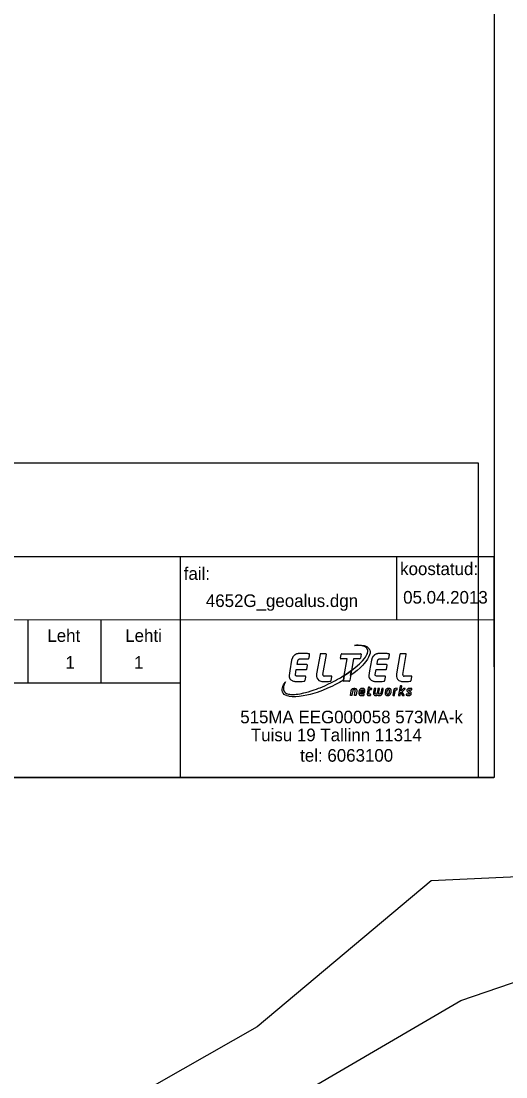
# Model space of a CAD drawing. Extents: x 641681 to 642220, y 6456325 to 6457210.
# Drawn here: x 641991.6 to 642030, y 6456628.7 to 6456712.3 of the extents above; entities that cross this region are included whole.
import ezdxf

# ---------------------------------------------------------------- set-up
doc = ezdxf.new("R2010")
doc.units = 0
doc.layers.add('PIIR', color=7, linetype='Continuous')
doc.layers.add('VORMISTUS', color=7, linetype='Continuous')

msp = doc.modelspace()

# ---------------------------------------------------------------- linework, layer by layer
at = {"layer": 'PIIR'}
msp.add_lwpolyline([(641986.71, 6456611.57), (642026.41, 6456634.76), (642043.61, 6456640.64), (642078.69, 6456636.11), (642078.14, 6456642.67), (642051.42, 6456645.52), (642024.08, 6456644.25), (642010.3, 6456632.68), (641980.49, 6456615.71), (641958.74, 6456637.57), (641937.38, 6456658.74), (641928.98, 6456671.78)], dxfattribs=at)
at = {"layer": 'VORMISTUS'}
for p, q in [((641936.849, 6456669.926), (642029.04, 6456669.926)), ((642004.199, 6456669.923), (642004.201, 6456652.432)), ((642021.335, 6456669.925), (642021.334, 6456664.922)), ((642029.04, 6456669.926), (642029.046, 6456652.426)), ((641936.849, 6456664.93), (642029.04, 6456664.921)), ((641992.168, 6456664.925), (641992.167, 6456659.926)), ((641997.94, 6456664.923), (641997.939, 6456659.925)), ((642015.728, 6456662.229), (642015.347, 6456662.229)), ((642017.011, 6456662.229), (642018.481, 6456662.229)), ((642022.05, 6456662.229), (642021.668, 6456662.229)), ((642013.472, 6456661.361), (642013.523, 6456661.675)), ((642013.74, 6456661.831), (642014.359, 6456661.831)), ((642015.278, 6456662.172), (642015.007, 6456660.632)), ((642015.498, 6456660.592), (642015.778, 6456662.171)), ((642016.889, 6456661.868), (642016.942, 6456662.171)), ((642017.421, 6456661.821), (642016.929, 6456661.821)), ((642017.194, 6456660.514), (642017.421, 6456661.821)), ((642017.921, 6456661.821), (642017.761, 6456660.901)), ((642018.406, 6456661.821), (642017.921, 6456661.821)), ((642018.521, 6456662.183), (642018.476, 6456661.881)), ((642019.787, 6456661.361), (642019.837, 6456661.675)), ((642020.055, 6456661.831), (642020.674, 6456661.831)), ((642021.599, 6456662.172), (642021.328, 6456660.632)), ((642021.82, 6456660.592), (642022.099, 6456662.171)), ((642013.334, 6456660.594), (642013.396, 6456660.966)), ((642013.396, 6456660.966), (642014.169, 6456660.966)), ((642014.227, 6456661.361), (642013.472, 6456661.361)), ((642014.228, 6456661.016), (642014.276, 6456661.302)), ((642015.007, 6456660.632), (642014.997, 6456660.555)), ((642017.761, 6456660.901), (642017.624, 6456660.106)), ((642019.649, 6456660.594), (642019.711, 6456660.966)), ((642019.711, 6456660.966), (642020.484, 6456660.966)), ((642020.542, 6456661.361), (642019.787, 6456661.361)), ((642020.543, 6456661.016), (642020.591, 6456661.302)), ((642021.328, 6456660.632), (642021.319, 6456660.555)), ((641936.852, 6456659.925), (642004.2, 6456659.925)), ((642014.09, 6456660.451), (642013.424, 6456660.451)), ((642014.091, 6456660.112), (642014.142, 6456660.371)), ((642016.178, 6456660.451), (642015.617, 6456660.451)), ((642016.146, 6456660.074), (642016.169, 6456660.116)), ((642016.169, 6456660.116), (642016.217, 6456660.404)), ((642017.122, 6456660.095), (642017.194, 6456660.514)), ((642017.555, 6456660.048), (642017.161, 6456660.048)), ((642020.405, 6456660.451), (642019.739, 6456660.451)), ((642020.406, 6456660.112), (642020.457, 6456660.371)), ((642022.499, 6456660.451), (642021.939, 6456660.451)), ((642022.467, 6456660.074), (642022.49, 6456660.116)), ((642022.49, 6456660.116), (642022.539, 6456660.404)), ((641936.854, 6456652.426), (642029.04, 6456652.426))]:
    msp.add_line(p, q, dxfattribs=at)
for points in [[(641831.546, 6456652.426), (641831.546, 6456795.926), (642029.046, 6456795.926), (642029.046, 6456652.426)], [(642027.802, 6456652.426), (641936.854, 6456652.426), (641936.854, 6456677.335), (642027.802, 6456677.335)], [(642017.761, 6456660.901), (642018.062, 6456661.127), (642018.405, 6456661.427), (642018.633, 6456661.655), (642018.791, 6456661.846), (642018.872, 6456661.958), (642018.939, 6456662.067), (642018.994, 6456662.176), (642019.025, 6456662.256), (642019.044, 6456662.325), (642019.055, 6456662.381), (642019.057, 6456662.466), (642019.047, 6456662.538), (642018.993, 6456662.647), (642018.947, 6456662.692), (642018.878, 6456662.748), (642018.784, 6456662.798), (642018.696, 6456662.832), (642018.61, 6456662.857), (642018.535, 6456662.872), (642018.466, 6456662.879), (642018.306, 6456662.894), (642018.17, 6456662.897), (642018, 6456662.889), (642018.173, 6456662.905), (642018.473, 6456662.905), (642018.57, 6456662.899), (642018.758, 6456662.867), (642018.839, 6456662.844), (642018.912, 6456662.818), (642018.971, 6456662.791), (642019.016, 6456662.767), (642019.097, 6456662.704), (642019.174, 6456662.614), (642019.216, 6456662.518), (642019.237, 6456662.413), (642019.237, 6456662.314), (642019.232, 6456662.265), (642019.205, 6456662.147), (642019.12, 6456661.947), (642019.03, 6456661.789), (642018.902, 6456661.604), (642018.742, 6456661.421), (642018.663, 6456661.327), (642018.458, 6456661.12), (642018.218, 6456660.91), (642017.974, 6456660.711), (642017.693, 6456660.508)], [(642012.556, 6456660), (642012.476, 6456659.855), (642012.445, 6456659.783), (642012.413, 6456659.694), (642012.391, 6456659.622), (642012.381, 6456659.534), (642012.38, 6456659.433), (642012.389, 6456659.355), (642012.413, 6456659.287), (642012.456, 6456659.207), (642012.514, 6456659.144), (642012.532, 6456659.131), (642012.574, 6456659.104), (642012.633, 6456659.076), (642012.702, 6456659.049), (642012.778, 6456659.031), (642012.834, 6456659.022), (642012.86, 6456659.018), (642012.951, 6456659.008), (642013, 6456659.004), (642013.254, 6456659.004), (642013.402, 6456659.017), (642013.55, 6456659.034), (642013.718, 6456659.062), (642013.999, 6456659.122), (642014.36, 6456659.216), (642014.584, 6456659.285), (642014.825, 6456659.366), (642014.991, 6456659.425), (642015.159, 6456659.488), (642015.291, 6456659.538), (642015.658, 6456659.696), (642015.95, 6456659.83), (642016.133, 6456659.919), (642016.282, 6456659.994), (642016.343, 6456660.023), (642016.401, 6456660.055), (642016.515, 6456660.114), (642016.664, 6456660.2), (642016.787, 6456660.268), (642016.886, 6456660.323), (642017.004, 6456660.395), (642017.112, 6456660.463), (642017.194, 6456660.514), (642017.129, 6456660.135), (642016.811, 6456659.951), (642016.514, 6456659.792), (642016.21, 6456659.642), (642015.87, 6456659.488), (642015.47, 6456659.321), (642015.042, 6456659.169), (642014.692, 6456659.061), (642014.508, 6456659.005), (642014.242, 6456658.943), (642013.946, 6456658.883), (642013.62, 6456658.838), (642013.357, 6456658.817), (642013.069, 6456658.817), (642012.868, 6456658.843), (642012.798, 6456658.856), (642012.689, 6456658.884), (642012.64, 6456658.907), (642012.54, 6456658.946), (642012.453, 6456659.006), (642012.392, 6456659.066), (642012.341, 6456659.129), (642012.303, 6456659.214), (642012.287, 6456659.311), (642012.286, 6456659.411), (642012.308, 6456659.523), (642012.344, 6456659.634), (642012.399, 6456659.755), (642012.451, 6456659.848), (642012.52, 6456659.952)], [(642018.114, 6456658.925), (642018.002, 6456658.925), (642018.062, 6456659.293), (642018.062, 6456659.333), (642018.058, 6456659.346), (642018.049, 6456659.36), (642018.044, 6456659.364), (642018.039, 6456659.369), (642018.027, 6456659.377), (642017.995, 6456659.382), (642017.944, 6456659.382), (642017.908, 6456659.379), (642017.885, 6456659.36), (642017.872, 6456659.333), (642017.868, 6456659.311), (642017.804, 6456658.948), (642017.8, 6456658.938), (642017.796, 6456658.934), (642017.787, 6456658.925), (642017.678, 6456658.925), (642017.732, 6456659.283), (642017.746, 6456659.338), (642017.76, 6456659.378), (642017.773, 6456659.397), (642017.801, 6456659.432), (642017.841, 6456659.46), (642017.868, 6456659.473), (642017.914, 6456659.482), (642017.967, 6456659.487), (642018.014, 6456659.487), (642018.054, 6456659.482), (642018.087, 6456659.474), (642018.105, 6456659.465), (642018.128, 6456659.451), (642018.145, 6456659.432), (642018.172, 6456659.401), (642018.186, 6456659.36), (642018.185, 6456659.287), (642018.131, 6456658.948), (642018.127, 6456658.938), (642018.123, 6456658.933), (642018.118, 6456658.929)], [(642018.479, 6456659.16), (642018.813, 6456659.16), (642018.817, 6456659.165), (642018.822, 6456659.174), (642018.826, 6456659.183), (642018.83, 6456659.211), (642018.834, 6456659.243), (642018.834, 6456659.311), (642018.83, 6456659.337), (642018.825, 6456659.36), (642018.821, 6456659.374), (642018.816, 6456659.383), (642018.812, 6456659.392), (642018.807, 6456659.401), (642018.798, 6456659.415), (642018.789, 6456659.424), (642018.78, 6456659.433), (642018.767, 6456659.446), (642018.753, 6456659.455), (642018.735, 6456659.465), (642018.712, 6456659.474), (642018.685, 6456659.483), (642018.589, 6456659.482), (642018.538, 6456659.474), (642018.511, 6456659.46), (642018.484, 6456659.447), (642018.47, 6456659.438), (642018.457, 6456659.428), (642018.429, 6456659.398), (642018.407, 6456659.365), (642018.393, 6456659.338), (642018.38, 6456659.306), (642018.371, 6456659.275), (642018.362, 6456659.234), (642018.358, 6456659.206), (642018.354, 6456659.175), (642018.349, 6456659.125), (642018.349, 6456659.101), (642018.353, 6456659.061), (642018.367, 6456659.02), (642018.385, 6456658.984), (642018.398, 6456658.97), (642018.411, 6456658.957), (642018.429, 6456658.947), (642018.448, 6456658.938), (642018.466, 6456658.929), (642018.498, 6456658.92), (642018.521, 6456658.916), (642018.644, 6456658.916), (642018.708, 6456658.925), (642018.735, 6456658.93), (642018.745, 6456658.933), (642018.754, 6456658.938), (642018.759, 6456658.943), (642018.763, 6456658.953), (642018.767, 6456658.966), (642018.771, 6456658.998), (642018.771, 6456659.031), (642018.665, 6456659.027), (642018.528, 6456659.027), (642018.502, 6456659.043), (642018.492, 6456659.054), (642018.48, 6456659.075), (642018.476, 6456659.09), (642018.473, 6456659.11), (642018.473, 6456659.129)], [(642018.706, 6456659.248), (642018.496, 6456659.248), (642018.496, 6456659.263), (642018.51, 6456659.3), (642018.532, 6456659.34), (642018.551, 6456659.354), (642018.569, 6456659.368), (642018.596, 6456659.372), (642018.659, 6456659.373), (642018.669, 6456659.367), (642018.683, 6456659.358), (642018.692, 6456659.349), (642018.696, 6456659.34), (642018.705, 6456659.322), (642018.71, 6456659.299), (642018.71, 6456659.254)], [(642019.271, 6456659.016), (642019.15, 6456659.016), (642019.139, 6456659.028), (642019.134, 6456659.042), (642019.194, 6456659.387), (642019.346, 6456659.387), (642019.352, 6456659.391), (642019.357, 6456659.396), (642019.36, 6456659.409), (642019.365, 6456659.436), (642019.365, 6456659.468), (642019.361, 6456659.473), (642019.352, 6456659.478), (642019.215, 6456659.478), (642019.228, 6456659.555), (642019.229, 6456659.587), (642019.225, 6456659.591), (642019.217, 6456659.593), (642019.209, 6456659.592), (642019.19, 6456659.588), (642019.118, 6456659.572), (642019.105, 6456659.565), (642019.097, 6456659.559), (642019.012, 6456659.036), (642019.012, 6456658.998), (642019.015, 6456658.976), (642019.024, 6456658.965), (642019.037, 6456658.947), (642019.05, 6456658.938), (642019.07, 6456658.93), (642019.091, 6456658.921), (642019.116, 6456658.916), (642019.198, 6456658.916), (642019.252, 6456658.92), (642019.262, 6456658.925), (642019.27, 6456658.93), (642019.274, 6456658.934), (642019.279, 6456658.944), (642019.288, 6456658.983), (642019.288, 6456659.003), (642019.284, 6456659.008), (642019.278, 6456659.012)], [(642019.784, 6456659.031), (642019.694, 6456659.031), (642019.656, 6456659.04), (642019.638, 6456659.063), (642019.629, 6456659.109), (642019.632, 6456659.178), (642019.683, 6456659.46), (642019.678, 6456659.469), (642019.673, 6456659.474), (642019.665, 6456659.478), (642019.582, 6456659.478), (642019.569, 6456659.474), (642019.562, 6456659.465), (642019.559, 6456659.46), (642019.545, 6456659.359), (642019.508, 6456659.142), (642019.504, 6456659.094), (642019.508, 6456659.054), (642019.516, 6456659.029), (642019.525, 6456659.01), (642019.535, 6456658.991), (642019.553, 6456658.969), (642019.567, 6456658.955), (642019.585, 6456658.946), (642019.617, 6456658.928), (642019.644, 6456658.923), (642019.667, 6456658.919), (642019.725, 6456658.919), (642019.762, 6456658.922), (642019.807, 6456658.932), (642019.821, 6456658.937), (642019.848, 6456658.937), (642019.861, 6456658.933), (642019.88, 6456658.928), (642019.93, 6456658.919), (642019.997, 6456658.919), (642020.029, 6456658.923), (642020.061, 6456658.927), (642020.092, 6456658.941), (642020.111, 6456658.951), (642020.138, 6456658.968), (642020.151, 6456658.982), (642020.165, 6456658.996), (642020.174, 6456659.014), (642020.188, 6456659.041), (642020.197, 6456659.064), (642020.201, 6456659.077), (642020.21, 6456659.104), (642020.215, 6456659.118), (642020.224, 6456659.145), (642020.233, 6456659.177), (642020.237, 6456659.2), (642020.242, 6456659.227), (642020.25, 6456659.281), (642020.265, 6456659.357), (642020.28, 6456659.437), (642020.28, 6456659.464), (642020.275, 6456659.471), (642020.264, 6456659.478), (642020.18, 6456659.478), (642020.161, 6456659.462), (642020.157, 6456659.434), (642020.152, 6456659.407), (642020.112, 6456659.178), (642020.107, 6456659.161), (642020.098, 6456659.131), (642020.084, 6456659.095), (642020.07, 6456659.067), (642020.056, 6456659.054), (642020.029, 6456659.04), (642020.006, 6456659.031), (642019.915, 6456659.031), (642019.918, 6456659.059), (642019.942, 6456659.218), (642019.98, 6456659.436), (642019.982, 6456659.469), (642019.967, 6456659.478), (642019.877, 6456659.478), (642019.863, 6456659.466), (642019.858, 6456659.459), (642019.853, 6456659.434), (642019.848, 6456659.406)], [(642020.639, 6456658.917), (642020.716, 6456658.929), (642020.754, 6456658.943), (642020.772, 6456658.952), (642020.789, 6456658.966), (642020.826, 6456659.002), (642020.857, 6456659.048), (642020.88, 6456659.106), (642020.898, 6456659.165), (642020.911, 6456659.251), (642020.912, 6456659.311), (642020.907, 6456659.338), (642020.899, 6456659.374), (642020.885, 6456659.401), (642020.867, 6456659.424), (642020.85, 6456659.443), (642020.831, 6456659.457), (642020.803, 6456659.47), (642020.776, 6456659.479), (642020.762, 6456659.482), (642020.696, 6456659.483), (642020.668, 6456659.479), (642020.639, 6456659.472), (642020.602, 6456659.465), (642020.571, 6456659.451), (642020.534, 6456659.428), (642020.516, 6456659.41), (642020.494, 6456659.383), (642020.471, 6456659.35), (642020.454, 6456659.299), (642020.423, 6456659.152), (642020.421, 6456659.106), (642020.431, 6456659.052), (642020.436, 6456659.028), (642020.448, 6456659), (642020.465, 6456658.978), (642020.48, 6456658.963), (642020.492, 6456658.95), (642020.51, 6456658.939), (642020.532, 6456658.93), (642020.556, 6456658.922), (642020.572, 6456658.917)], [(642020.616, 6456659.026), (642020.657, 6456659.026), (642020.682, 6456659.03), (642020.701, 6456659.04), (642020.714, 6456659.049), (642020.728, 6456659.063), (642020.742, 6456659.086), (642020.755, 6456659.117), (642020.764, 6456659.15), (642020.768, 6456659.163), (642020.773, 6456659.19), (642020.777, 6456659.217), (642020.782, 6456659.249), (642020.782, 6456659.313), (642020.777, 6456659.326), (642020.773, 6456659.335), (642020.768, 6456659.344), (642020.759, 6456659.353), (642020.732, 6456659.367), (642020.714, 6456659.371), (642020.673, 6456659.371), (642020.651, 6456659.367), (642020.614, 6456659.344), (642020.596, 6456659.317), (642020.582, 6456659.29), (642020.569, 6456659.254), (642020.564, 6456659.24), (642020.555, 6456659.191), (642020.546, 6456659.127), (642020.546, 6456659.109), (642020.551, 6456659.077), (642020.564, 6456659.054), (642020.578, 6456659.041), (642020.596, 6456659.032)], [(642021.173, 6456658.96), (642021.25, 6456659.371), (642021.296, 6456659.375), (642021.361, 6456659.377), (642021.371, 6456659.381), (642021.376, 6456659.386), (642021.38, 6456659.408), (642021.388, 6456659.458), (642021.389, 6456659.478), (642021.385, 6456659.484), (642021.378, 6456659.486), (642021.37, 6456659.487), (642021.256, 6456659.477), (642021.214, 6456659.468), (642021.172, 6456659.458), (642021.158, 6456659.452), (642021.143, 6456659.446), (642021.133, 6456659.441), (642021.119, 6456659.393), (642021.044, 6456658.957), (642021.043, 6456658.939), (642021.046, 6456658.932), (642021.055, 6456658.926), (642021.157, 6456658.925), (642021.163, 6456658.932), (642021.168, 6456658.941)], [(642021.491, 6456658.925), (642021.601, 6456658.925), (642021.607, 6456658.931), (642021.612, 6456658.936), (642021.615, 6456658.94), (642021.618, 6456658.947), (642021.658, 6456659.176), (642021.789, 6456658.934), (642021.793, 6456658.928), (642021.799, 6456658.924), (642021.928, 6456658.924), (642021.933, 6456658.928), (642021.933, 6456658.948), (642021.778, 6456659.217), (642022.012, 6456659.454), (642022.017, 6456659.464), (642022.017, 6456659.469), (642022.013, 6456659.474), (642022.005, 6456659.478), (642021.895, 6456659.478), (642021.849, 6456659.44), (642021.679, 6456659.262), (642021.675, 6456659.262), (642021.74, 6456659.632), (642021.741, 6456659.664), (642021.737, 6456659.669), (642021.724, 6456659.672), (642021.636, 6456659.673), (642021.624, 6456659.667), (642021.614, 6456659.654), (642021.492, 6456658.964), (642021.488, 6456658.943)], [(642022.097, 6456658.939), (642022.159, 6456658.925), (642022.207, 6456658.916), (642022.328, 6456658.916), (642022.351, 6456658.92), (642022.369, 6456658.925), (642022.383, 6456658.929), (642022.392, 6456658.934), (642022.419, 6456658.947), (642022.446, 6456658.96), (642022.46, 6456658.974), (642022.478, 6456658.994), (642022.492, 6456659.017), (642022.496, 6456659.034), (642022.501, 6456659.061), (642022.501, 6456659.109), (642022.492, 6456659.149), (642022.464, 6456659.185), (642022.419, 6456659.226), (642022.314, 6456659.292), (642022.296, 6456659.309), (642022.284, 6456659.33), (642022.289, 6456659.348), (642022.298, 6456659.361), (642022.321, 6456659.375), (642022.362, 6456659.378), (642022.468, 6456659.368), (642022.525, 6456659.369), (642022.536, 6456659.378), (642022.55, 6456659.428), (642022.549, 6456659.456), (642022.536, 6456659.464), (642022.404, 6456659.482), (642022.325, 6456659.482), (642022.289, 6456659.478), (642022.253, 6456659.47), (642022.221, 6456659.455), (642022.194, 6456659.432), (642022.171, 6456659.406), (642022.157, 6456659.37), (642022.153, 6456659.333), (642022.154, 6456659.318), (642022.158, 6456659.286), (642022.171, 6456659.255), (642022.192, 6456659.227), (642022.216, 6456659.205), (642022.299, 6456659.149), (642022.342, 6456659.118), (642022.356, 6456659.105), (642022.369, 6456659.085), (642022.37, 6456659.056), (642022.358, 6456659.038), (642022.334, 6456659.023), (642022.206, 6456659.022), (642022.119, 6456659.026), (642022.109, 6456659.022), (642022.105, 6456659.018), (642022.099, 6456658.991), (642022.094, 6456658.962), (642022.095, 6456658.948), (642022.096, 6456658.943)]]:
    msp.add_lwpolyline(points, close=True, dxfattribs=at)
for points in [[(642014.359, 6456661.831), (642014.368, 6456661.835), (642014.378, 6456661.843), (642014.386, 6456661.853), (642014.395, 6456661.866), (642014.404, 6456661.88), (642014.409, 6456661.89), (642014.413, 6456661.912), (642014.417, 6456661.94), (642014.422, 6456661.962), (642014.427, 6456661.99), (642014.431, 6456662.012), (642014.435, 6456662.039), (642014.44, 6456662.066), (642014.445, 6456662.089), (642014.449, 6456662.116), (642014.454, 6456662.139), (642014.454, 6456662.192), (642014.445, 6456662.202), (642014.436, 6456662.211), (642014.427, 6456662.216), (642014.404, 6456662.22), (642014.368, 6456662.225), (642014.327, 6456662.23), (642014.286, 6456662.234), (642014.245, 6456662.238), (642014.204, 6456662.242), (642014.128, 6456662.247), (642014.05, 6456662.252), (642013.842, 6456662.257), (642013.699, 6456662.257), (642013.668, 6456662.252), (642013.632, 6456662.248), (642013.596, 6456662.244), (642013.559, 6456662.238), (642013.542, 6456662.234), (642013.519, 6456662.23), (642013.456, 6456662.215), (642013.424, 6456662.207), (642013.414, 6456662.202), (642013.397, 6456662.194), (642013.365, 6456662.179), (642013.328, 6456662.161), (642013.306, 6456662.148), (642013.293, 6456662.139), (642013.279, 6456662.129), (642013.256, 6456662.112), (642013.238, 6456662.098), (642013.229, 6456662.089), (642013.21, 6456662.071), (642013.188, 6456662.044), (642013.17, 6456662.022), (642013.152, 6456661.999), (642013.138, 6456661.976), (642013.12, 6456661.949), (642013.106, 6456661.921), (642013.098, 6456661.903), (642013.088, 6456661.885), (642013.079, 6456661.862), (642013.07, 6456661.84), (642013.061, 6456661.817), (642013.055, 6456661.797), (642013.051, 6456661.785)], [(642020.674, 6456661.831), (642020.683, 6456661.835), (642020.692, 6456661.843), (642020.701, 6456661.853), (642020.71, 6456661.866), (642020.719, 6456661.88), (642020.724, 6456661.89), (642020.728, 6456661.912), (642020.732, 6456661.94), (642020.737, 6456661.962), (642020.741, 6456661.99), (642020.746, 6456662.012), (642020.75, 6456662.039), (642020.755, 6456662.066), (642020.759, 6456662.089), (642020.764, 6456662.116), (642020.769, 6456662.139), (642020.769, 6456662.192), (642020.76, 6456662.202), (642020.751, 6456662.211), (642020.742, 6456662.216), (642020.719, 6456662.22), (642020.683, 6456662.225), (642020.642, 6456662.23), (642020.6, 6456662.234), (642020.56, 6456662.238), (642020.519, 6456662.242), (642020.442, 6456662.247), (642020.365, 6456662.252), (642020.157, 6456662.257), (642020.014, 6456662.257), (642019.983, 6456662.252), (642019.947, 6456662.248), (642019.91, 6456662.244), (642019.874, 6456662.238), (642019.856, 6456662.234), (642019.834, 6456662.23), (642019.771, 6456662.215), (642019.739, 6456662.207), (642019.729, 6456662.202), (642019.711, 6456662.194), (642019.68, 6456662.179), (642019.643, 6456662.161), (642019.621, 6456662.148), (642019.607, 6456662.139), (642019.594, 6456662.129), (642019.571, 6456662.112), (642019.553, 6456662.098), (642019.544, 6456662.089), (642019.525, 6456662.071), (642019.503, 6456662.044), (642019.485, 6456662.022), (642019.467, 6456661.999), (642019.453, 6456661.976), (642019.435, 6456661.949), (642019.421, 6456661.921), (642019.413, 6456661.903), (642019.403, 6456661.885), (642019.394, 6456661.862), (642019.385, 6456661.84), (642019.376, 6456661.817), (642019.37, 6456661.797), (642019.366, 6456661.785)], [(642013.051, 6456661.785), (642013.033, 6456661.729), (642012.876, 6456660.869), (642012.851, 6456660.695), (642012.83, 6456660.501), (642012.835, 6456660.405), (642012.863, 6456660.309), (642012.897, 6456660.247), (642012.943, 6456660.187), (642012.98, 6456660.157), (642013.014, 6456660.128), (642013.075, 6456660.097), (642013.111, 6456660.08), (642013.166, 6456660.061), (642013.225, 6456660.043), (642013.284, 6456660.034), (642013.338, 6456660.026), (642013.715, 6456660.025), (642013.874, 6456660.038), (642013.996, 6456660.052), (642014.038, 6456660.061), (642014.06, 6456660.07), (642014.069, 6456660.075), (642014.083, 6456660.087), (642014.087, 6456660.097), (642014.091, 6456660.112)], [(642013.523, 6456661.675), (642013.529, 6456661.695), (642013.538, 6456661.718), (642013.545, 6456661.736), (642013.565, 6456661.763), (642013.575, 6456661.776), (642013.597, 6456661.799), (642013.615, 6456661.808), (642013.638, 6456661.817), (642013.656, 6456661.822), (642013.74, 6456661.831)], [(642019.366, 6456661.785), (642019.348, 6456661.729), (642019.191, 6456660.869), (642019.166, 6456660.695), (642019.145, 6456660.501), (642019.15, 6456660.405), (642019.178, 6456660.309), (642019.212, 6456660.247), (642019.258, 6456660.187), (642019.295, 6456660.157), (642019.329, 6456660.128), (642019.389, 6456660.097), (642019.426, 6456660.08), (642019.481, 6456660.061), (642019.54, 6456660.043), (642019.599, 6456660.034), (642019.653, 6456660.026), (642020.03, 6456660.025), (642020.189, 6456660.038), (642020.311, 6456660.052), (642020.353, 6456660.061), (642020.375, 6456660.07), (642020.384, 6456660.075), (642020.398, 6456660.087), (642020.402, 6456660.097), (642020.406, 6456660.112)], [(642019.837, 6456661.675), (642019.844, 6456661.695), (642019.853, 6456661.718), (642019.86, 6456661.736), (642019.88, 6456661.763), (642019.89, 6456661.776), (642019.912, 6456661.799), (642019.93, 6456661.808), (642019.953, 6456661.817), (642019.971, 6456661.822), (642020.055, 6456661.831)], [(642013.424, 6456660.451), (642013.383, 6456660.473), (642013.361, 6456660.487), (642013.343, 6456660.51), (642013.338, 6456660.538), (642013.334, 6456660.564), (642013.334, 6456660.594)], [(642017.194, 6456660.514), (642017.441, 6456660.67), (642017.761, 6456660.901)], [(642017.761, 6456660.901), (642017.441, 6456660.67), (642017.194, 6456660.514)], [(642019.739, 6456660.451), (642019.698, 6456660.473), (642019.676, 6456660.487), (642019.658, 6456660.51), (642019.652, 6456660.538), (642019.649, 6456660.564), (642019.649, 6456660.594)], [(642014.142, 6456660.371), (642014.142, 6456660.415), (642014.137, 6456660.429), (642014.132, 6456660.433), (642014.118, 6456660.442), (642014.106, 6456660.447), (642014.09, 6456660.451)], [(642015.189, 6456660.115), (642015.275, 6456660.075), (642015.338, 6456660.056), (642015.41, 6456660.039), (642015.437, 6456660.033), (642015.492, 6456660.025), (642015.742, 6456660.025), (642015.874, 6456660.029), (642015.951, 6456660.037), (642016.064, 6456660.052), (642016.115, 6456660.061), (642016.128, 6456660.066), (642016.137, 6456660.069), (642016.146, 6456660.074)], [(642020.457, 6456660.371), (642020.457, 6456660.415), (642020.452, 6456660.429), (642020.447, 6456660.433), (642020.433, 6456660.442), (642020.42, 6456660.447), (642020.405, 6456660.451)], [(642021.51, 6456660.115), (642021.597, 6456660.075), (642021.66, 6456660.056), (642021.732, 6456660.039), (642021.759, 6456660.033), (642021.814, 6456660.025), (642022.064, 6456660.025), (642022.196, 6456660.029), (642022.273, 6456660.037), (642022.386, 6456660.052), (642022.436, 6456660.061), (642022.45, 6456660.066), (642022.459, 6456660.069), (642022.467, 6456660.074)], [(641936.854, 6456652.426), (642029.04, 6456652.426)]]:
    msp.add_lwpolyline(points, dxfattribs=at)
for centre, major_axis, start_param, end_param in [((642015.347, 6456662.159), (-0.0701, 0), 4.712389, 6.109419), ((642015.728, 6456662.179), (0.0501, 0), 6.108513, 7.853982), ((642017.011, 6456662.159), (-0.0701, 0), 4.712389, 6.110796), ((642018.481, 6456662.189), (-0.0401, 0), 2.992757, 4.712389), ((642021.668, 6456662.159), (-0.0701, 0), 4.712389, 6.109419), ((642022.05, 6456662.179), (0.0501, 0), 6.108513, 7.853982), ((642016.929, 6456661.861), (-0.0401, 0), 6.110796, 7.853982), ((642018.406, 6456661.891), (0.0701, 0), 4.712389, 6.134349), ((642014.169, 6456661.026), (0.0601, 0), 4.712389, 6.118037), ((642014.227, 6456661.311), (0.0501, 0), 6.118037, 7.853982), ((642015.434, 6456660.483), (0.443, 0), 2.977758, 4.124699), ((642015.617, 6456660.571), (-0.12, 0), 6.108513, 7.853982), ((642020.484, 6456661.026), (0.0601, 0), 4.712389, 6.118037), ((642020.542, 6456661.311), (0.0501, 0), 6.118037, 7.853982), ((642021.756, 6456660.483), (0.443, 0), 2.977758, 4.124699), ((642021.939, 6456660.571), (-0.12, 0), 6.108513, 7.853982), ((642016.178, 6456660.411), (0.0401, 0), 6.116836, 7.853982), ((642017.161, 6456660.088), (-0.0401, 0), 6.112072, 7.853982), ((642017.555, 6456660.118), (0.0701, 0), 4.712389, 6.112072), ((642022.499, 6456660.411), (0.0401, 0), 6.116836, 7.853982)]:
    msp.add_ellipse(centre, major_axis=major_axis, ratio=0.997983, start_param=start_param, end_param=end_param, dxfattribs=at)

# ---------------------------------------------------------------- texts
for s, height, p in [('fail:', 0.9997, (642004.495, 6456668.076)), ('koostatud:', 0.9997, (642021.615, 6456668.456)), ('4652G_geoalus.dgn', 0.99972, (642006.245, 6456665.926)), ('05.04.2013', 0.9997, (642021.855, 6456666.196)), ('Leht', 0.9997, (641993.705, 6456663.166)), ('Lehti', 0.9997, (641999.865, 6456663.166)), ('1', 1, (641995.135, 6456661.036)), ('1', 1, (642000.565, 6456661.036)), ('515MA EEG000058 573MA-k', 0.99966, (642008.966, 6456656.716)), ('Tuisu 19 Tallinn 11314', 0.99966, (642009.807, 6456655.296)), ('tel: 6063100', 0.99966, (642013.705, 6456653.676))]:
    msp.add_text(s, height=height, rotation=359.99742, dxfattribs=at).set_placement(p)

doc.saveas('drawing.dxf')
